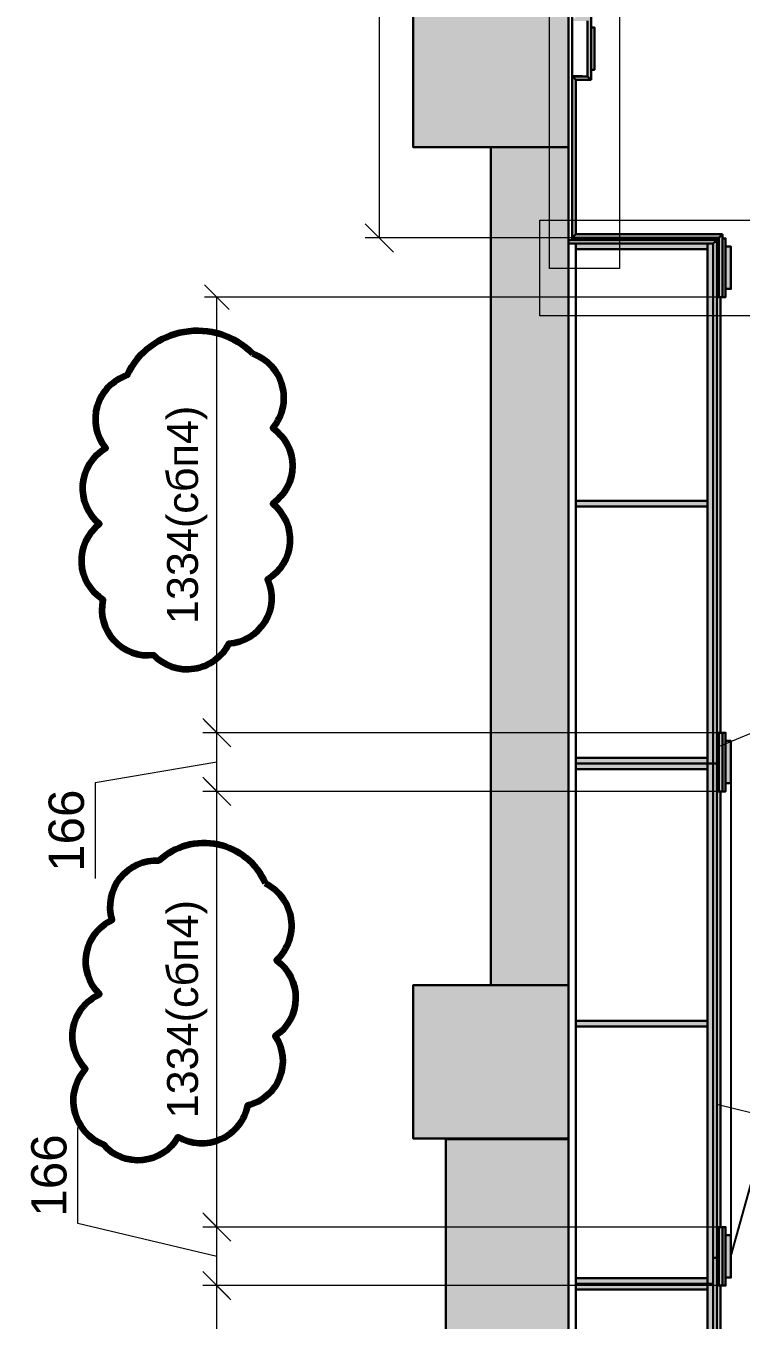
# Paper-space layout 'план по карнизу' of a CAD drawing. Header units: millimetres. Extents: x 1657 to 2067, y 101 to 384.
# Drawn here: x 1736.6 to 1777.1, y 210.7 to 284 of the extents above; entities that cross this region are included whole.
import ezdxf
from ezdxf import colors
from ezdxf.entities.mleader import LeaderData, LeaderLine
from ezdxf.math import Vec2, Vec3

# ---------------------------------------------------------------- set-up
doc = ezdxf.new("R2010")
doc.units = ezdxf.units.MM
doc.layers.get('DEFPOINTS').update_dxf_attribs({"color": 106, "lineweight": 5})
for name, color, linetype, lineweight in [('A-Sect', 73, 'Continuous', 25), ('коррекция от 2013.04.17', 5, 'Continuous', 100), ('Линии Размерные и Текст', 1, 'Continuous', 5), ('толстая', 7, 'Continuous', 30)]:
    doc.layers.add(name, color=color, linetype=linetype, lineweight=lineweight)
doc.styles.get("Standard").update_dxf_attribs({"font": 'arial.ttf'})
doc.dimstyles.get("Standard").update_dxf_attribs({"dimscale": 0, "dimtxt": 2.5, "dimasz": 2, "dimexe": 1, "dimexo": 0, "dimgap": 0.75, "dimtad": 1, "dimdsep": 46, "dimtxsty": 'Standard', "dimblk": 'OBLIQUE', "dimcen": 1.5, "dimclrd": 256, "dimclre": 256, "dimclrt": 7, "dimazin": 0, "dimtfac": 1, "dimtmove": 1, "dimatfit": 3, "dimfxl": 1, "dimtolj": 1, "dimtzin": 0, "dimlwd": 5, "dimlwe": 5, "dimarcsym": 0})

# ---------------------------------------------------------------- blocks, each defined once
blk = doc.blocks.new('_OBLIQUE')
at = {"color": 0, "linetype": 'ByBlock'}
blk.add_line((-0.5, -0.5), (0.5, 0.5), dxfattribs=at)
blk = doc.blocks.new('*D22')
at = {"layer": 'DEFPOINTS', "color": 0, "transparency": 16777216}
for p in [(1747.455, 212.635), (1775.687, 212.635), (1775.767, 187.951)]:
    blk.add_point(p, dxfattribs=at)
at = {"layer": 'Линии Размерные и Текст', "lineweight": 5, "transparency": 16777216}
for p, q in [((1775.687, 212.635), (1746.755, 212.635)), ((1747.455, 187.951), (1747.455, 212.635)), ((1775.767, 187.951), (1746.755, 187.951))]:
    blk.add_line(p, q, dxfattribs=at)
at = {"layer": 'Линии Размерные и Текст', "lineweight": 5, "transparency": 16777216, "xscale": 1.4, "yscale": 1.4, "zscale": 1.4}
for p, rotation in [((1747.455, 212.635), 90), ((1747.455, 187.951), 270)]:
    blk.add_blockref('_OBLIQUE', p, dxfattribs=dict(at, rotation=rotation))
at = {"layer": 'Линии Размерные и Текст', "color": 7, "transparency": 16777216, "insert": (1745.777, 200.293), "char_height": 1.75, "attachment_point": 5, "rotation": 90}
blk.add_mtext('\\A1;1334(сбп4)', dxfattribs=at)
blk = doc.blocks.new('*D23')
at = {"layer": 'DEFPOINTS', "color": 0, "transparency": 16777216}
for p in [(1747.455, 215.955), (1775.688, 215.955), (1775.687, 212.635)]:
    blk.add_point(p, dxfattribs=at)
at = {"layer": 'Линии Размерные и Текст', "lineweight": 5, "transparency": 16777216}
for p, q in [((1739.578, 216.161), (1739.578, 221.591)), ((1747.455, 214.295), (1739.578, 216.161)), ((1775.688, 215.955), (1746.655, 215.955)), ((1747.455, 212.635), (1747.455, 215.955)), ((1775.687, 212.635), (1746.655, 212.635))]:
    blk.add_line(p, q, dxfattribs=at)
at = {"layer": 'Линии Размерные и Текст', "lineweight": 5, "transparency": 16777216, "xscale": 1.6, "yscale": 1.6, "zscale": 1.6}
for p, rotation in [((1747.455, 215.955), 90), ((1747.455, 212.635), 270)]:
    blk.add_blockref('_OBLIQUE', p, dxfattribs=dict(at, rotation=rotation))
at = {"layer": 'Линии Размерные и Текст', "color": 7, "transparency": 16777216, "insert": (1737.957, 218.876), "char_height": 2, "attachment_point": 5, "rotation": 90}
blk.add_mtext('\\A1;166', dxfattribs=at)
blk = doc.blocks.new('*D24')
at = {"layer": 'DEFPOINTS', "color": 0, "transparency": 16777216}
for p in [(1747.455, 240.638), (1775.688, 240.638), (1775.688, 215.955)]:
    blk.add_point(p, dxfattribs=at)
at = {"layer": 'Линии Размерные и Текст', "lineweight": 5, "transparency": 16777216}
for p, q in [((1775.688, 240.638), (1746.755, 240.638)), ((1747.455, 215.955), (1747.455, 240.638)), ((1775.688, 215.955), (1746.755, 215.955))]:
    blk.add_line(p, q, dxfattribs=at)
at = {"layer": 'Линии Размерные и Текст', "lineweight": 5, "transparency": 16777216, "xscale": 1.4, "yscale": 1.4, "zscale": 1.4}
for p, rotation in [((1747.455, 240.638), 90), ((1747.455, 215.955), 270)]:
    blk.add_blockref('_OBLIQUE', p, dxfattribs=dict(at, rotation=rotation))
at = {"layer": 'Линии Размерные и Текст', "color": 7, "transparency": 16777216, "insert": (1745.777, 228.296), "char_height": 1.75, "attachment_point": 5, "rotation": 90}
blk.add_mtext('\\A1;1334(сбп4)', dxfattribs=at)
blk = doc.blocks.new('*D25')
at = {"layer": 'DEFPOINTS', "color": 0, "transparency": 16777216}
for p in [(1747.455, 243.958), (1775.688, 243.958), (1775.688, 240.638)]:
    blk.add_point(p, dxfattribs=at)
at = {"layer": 'Линии Размерные и Текст', "lineweight": 5, "transparency": 16777216}
for p, q in [((1775.688, 243.958), (1746.655, 243.958)), ((1747.455, 240.638), (1747.455, 243.958)), ((1747.455, 242.298), (1740.565, 241.122)), ((1740.565, 241.122), (1740.565, 235.693)), ((1775.688, 240.638), (1746.655, 240.638))]:
    blk.add_line(p, q, dxfattribs=at)
at = {"layer": 'Линии Размерные и Текст', "lineweight": 5, "transparency": 16777216, "xscale": 1.6, "yscale": 1.6, "zscale": 1.6}
for p, rotation in [((1747.455, 243.958), 90), ((1747.455, 240.638), 270)]:
    blk.add_blockref('_OBLIQUE', p, dxfattribs=dict(at, rotation=rotation))
at = {"layer": 'Линии Размерные и Текст', "color": 7, "transparency": 16777216, "insert": (1738.944, 238.408), "char_height": 2, "attachment_point": 5, "rotation": 90}
blk.add_mtext('\\A1;166', dxfattribs=at)
blk = doc.blocks.new('*D26')
at = {"layer": 'DEFPOINTS', "color": 0, "transparency": 16777216}
for p in [(1747.455, 268.642), (1775.687, 268.642), (1775.688, 243.958)]:
    blk.add_point(p, dxfattribs=at)
at = {"layer": 'Линии Размерные и Текст', "lineweight": 5, "transparency": 16777216}
for p, q in [((1775.687, 268.642), (1746.755, 268.642)), ((1747.455, 243.958), (1747.455, 268.642)), ((1775.688, 243.958), (1746.755, 243.958))]:
    blk.add_line(p, q, dxfattribs=at)
at = {"layer": 'Линии Размерные и Текст', "lineweight": 5, "transparency": 16777216, "xscale": 1.4, "yscale": 1.4, "zscale": 1.4}
for p, rotation in [((1747.455, 268.642), 90), ((1747.455, 243.958), 270)]:
    blk.add_blockref('_OBLIQUE', p, dxfattribs=dict(at, rotation=rotation))
at = {"layer": 'Линии Размерные и Текст', "color": 7, "transparency": 16777216, "insert": (1745.777, 256.3), "char_height": 1.75, "attachment_point": 5, "rotation": 90}
blk.add_mtext('\\A1;1334(сбп4)', dxfattribs=at)
blk = doc.blocks.new('*D27')
at = {"layer": 'DEFPOINTS', "color": 0, "transparency": 16777216}
for p in [(1756.662, 332.5), (1767.784, 332.5), (1767.577, 271.994)]:
    blk.add_point(p, dxfattribs=at)
at = {"layer": 'Линии Размерные и Текст', "lineweight": 5, "transparency": 16777216}
for p, q in [((1767.784, 332.5), (1755.862, 332.5)), ((1756.662, 271.994), (1756.662, 332.5)), ((1767.577, 271.994), (1755.862, 271.994))]:
    blk.add_line(p, q, dxfattribs=at)
at = {"layer": 'Линии Размерные и Текст', "lineweight": 5, "transparency": 16777216, "xscale": 1.6, "yscale": 1.6, "zscale": 1.6}
for p, rotation in [((1756.662, 332.5), 90), ((1756.662, 271.994), 270)]:
    blk.add_blockref('_OBLIQUE', p, dxfattribs=dict(at, rotation=rotation))
at = {"layer": 'Линии Размерные и Текст', "color": 7, "transparency": 16777216, "insert": (1754.751, 302.147), "char_height": 2, "attachment_point": 5, "rotation": 90}
blk.add_mtext('\\A1;3025(+мп)', dxfattribs=at)
blk = doc.blocks.new('*U33')
at = {"layer": 'Линии Размерные и Текст'}
h = blk.add_hatch(color=190, dxfattribs=at)
h.dxf.hatch_style = 1
h.paths.add_polyline_path([(755.2, 12327), (755.2, 12141), (3063.2, 12141), (3063.2, 12700), (2902.2, 12700), (2902.2, 12327)])
h.paths.add_polyline_path([(3063.2, 12700), (3063.2, 12495), (7313.2, 12495), (7313.2, 10912), (10455.2, 10912), (10455.2, 7399), (10021.2, 7399), (10021.2, 2903), (12174.2, 2903), (12174.2, 1592.8), (12180.2, 1586.8), (12174.2, 1586.8), (12174.2, -265), (8408.6, -265), (8408.6, -613), (12519.2, -613), (12519.2, 3108), (10226.2, 3108), (10226.2, 7194), (10779.2, 7194), (10779.2, 11117), (7518.2, 11117), (7518.2, 12700)])
h = blk.add_hatch(color=190, dxfattribs=at)
h.dxf.hatch_style = 1
h.paths.add_polyline_path([(5880.4, 194.5), (5880.4, 179.5), (6000.4, 179.5), (6000.4, 194.5)])
h.paths.add_polyline_path([(5857.4, 179.5), (5857.4, 170.9), (6023.4, 170.9), (6023.4, 179.5)])
h.paths.add_polyline_path([(5857.4, 170.9), (5845.4, 170.9), (5855.8, 160.5), (6023.4, 160.5), (6023.4, 170.9)])
h.paths.add_polyline_path([(5855.8, 160.5), (5861.8, 154.5), (6023.4, 154.5), (6023.4, 160.5)])
h = blk.add_hatch(color=190, dxfattribs=at)
h.dxf.hatch_style = 1
h.paths.add_polyline_path([(7280.6, 194.5), (7280.6, 179.5), (7400.6, 179.5), (7400.6, 194.5)])
h.paths.add_polyline_path([(7257.6, 179.5), (7257.6, 171), (7423.6, 171), (7423.6, 179.5)])
h.paths.add_polyline_path([(7257.6, 171), (7257.6, 160.5), (7423.6, 160.5), (7423.6, 171)])
h.paths.add_polyline_path([(7257.6, 160.5), (7257.6, 154.5), (7423.6, 154.5), (7423.6, 160.5)])
h = blk.add_hatch(color=190, dxfattribs=at)
h.dxf.hatch_style = 1
h.paths.add_polyline_path([(8680.8, 194.5), (8680.8, 179.5), (8800.8, 179.5), (8800.8, 194.5)])
h.paths.add_polyline_path([(8657.8, 179.5), (8657.8, 171), (8823.8, 171), (8823.8, 179.5)])
h.paths.add_polyline_path([(8657.8, 171), (8657.8, 160.5), (8823.8, 160.5), (8823.8, 171)])
h.paths.add_polyline_path([(8657.8, 160.5), (8657.8, 154.5), (8823.8, 154.5), (8823.8, 160.5)])
h = blk.add_hatch(color=190, dxfattribs=at)
h.dxf.hatch_style = 1
h.paths.add_polyline_path([(5855.8, 160.5), (5855.8, -255), (5861.9, -255), (5861.9, 154.5)])
h.paths.add_polyline_path([(5845.4, 170.9), (5845.4, -244.6), (5855.8, -255), (5855.8, -255), (5855.8, 160.5)])
h.paths.add_polyline_path([(5871.9, 128.5), (5871.9, -245), (5887.9, -245), (5887.9, 128.5)])
h = blk.add_hatch(color=190, dxfattribs=at)
h.dxf.hatch_style = 1
h.paths.add_polyline_path([(6023.4, 164.9), (6023.4, 154.5), (7257.6, 154.5), (7257.6, 164.9)])
h = blk.add_hatch(color=190, dxfattribs=at)
h.dxf.hatch_style = 1
h.paths.add_polyline_path([(7423.6, 164.9), (7423.6, 154.5), (8657.8, 154.5), (8657.8, 164.9)])
h = blk.add_hatch(color=190, dxfattribs=at)
h.dxf.hatch_style = 1
h.paths.add_polyline_path([(8823.8, 164.9), (8823.8, 154.5), (10058, 154.5), (10058, 164.9)])
h = blk.add_hatch(color=190, dxfattribs=at)
h.dxf.hatch_style = 1
h.paths.add_polyline_path([(6600.5, 128.5), (6600.5, -245), (6616.5, -245), (6616.5, 128.5)])
h.paths.add_polyline_path([(5871.9, 144.5), (5871.9, 128.5), (5887.9, 128.5), (6600.5, 128.5), (6616.5, 128.5), (7329.1, 128.5), (7345.1, 128.5), (7345.1, 144.5)])
h = blk.add_hatch(color=190, dxfattribs=at)
h.dxf.hatch_style = 1
h.paths.add_polyline_path([(7329.1, 128.5), (7329.1, -245), (7345.1, -245), (7345.1, 128.5)])
h.paths.add_polyline_path([(7345.1, 128.5), (7345.1, -245), (7361.1, -245), (7361.1, 128.5)])
h.paths.add_polyline_path([(7345.1, 144.5), (7345.1, 128.5), (7361.1, 128.5), (8073.7, 128.5), (8089.7, 128.5), (8802.3, 128.5), (8818.3, 128.5), (8818.3, 144.5)])
h = blk.add_hatch(color=190, dxfattribs=at)
h.dxf.hatch_style = 1
h.paths.add_polyline_path([(8073.7, 128.5), (8073.7, -245), (8089.7, -245), (8089.7, 128.5)])
h = blk.add_hatch(color=190, dxfattribs=at)
h.dxf.hatch_style = 1
h.paths.add_polyline_path([(8802.3, 128.5), (8802.3, -245), (8818.3, -245), (8818.3, 128.5)])
h.paths.add_polyline_path([(8818.3, 128.5), (8818.3, -245), (8834.3, -245), (8834.3, 128.5)])
h = blk.add_hatch(color=190, dxfattribs=at)
h.dxf.hatch_style = 1
h.paths.add_polyline_path([(8818.3, 144.5), (8818.3, 128.5), (8834.3, 128.5), (9546.9, 128.5), (9546.9, -245), (9562.9, -245), (9562.9, 128.5), (10275.5, 128.5), (10291.5, 128.5), (10291.5, 144.5)])
h = blk.add_hatch(color=190, dxfattribs=at)
h.dxf.hatch_style = 1
h.paths.add_polyline_path([(5408.5, -244.6), (5398.2, -255), (5855.8, -255), (5845.4, -244.6), (5845.4, -244.6)])
h.paths.add_polyline_path([(5398.2, -211.4), (5398.2, -255), (5408.5, -244.6), (5408.5, -201)])
h.paths.add_polyline_path([(5230.5, -201), (5240.9, -211.4), (5398.2, -211.4), (5408.5, -201)])
h.paths.add_polyline_path([(5259.5, -192), (5259.5, -201), (5379.5, -201), (5379.5, -192)])
h.paths.add_polyline_path([(5230.5, -201), (5230.5, -244.6), (5240.9, -255), (5241, -255), (5241, -211.4)])
h = blk.add_hatch(color=190, dxfattribs=at)
h.dxf.hatch_style = 1
h.paths.add_polyline_path([(5164.2, -265), (5164.2, -705), (5599.2, -705), (5599.2, -265), (5398.1, -265)])
h = blk.add_hatch(color=190, dxfattribs=at)
h.dxf.hatch_style = 1
h.paths.add_polyline_path([(5599.2, -265), (5599.2, -485), (7972.2, -485), (7972.2, -265)])
h = blk.add_hatch(color=190, dxfattribs=at)
h.dxf.hatch_style = 1
h.paths.add_polyline_path([(7972.2, -265), (7972.2, -705), (8407.2, -705), (8407.2, -265)])
at = {"layer": 'толстая'}
for p, q in [((5845.4, -244.6), (5845.4, 170.9)), ((5845.4, 170.9), (5865.8, 150.5)), ((6023.4, 170.9), (5845.4, 170.9)), ((5855.8, 160.5), (6023.4, 160.5)), ((5855.8, 160.5), (5855.8, -255)), ((5861.8, 154.5), (11754.6, 154.5)), ((5861.9, 154.5), (5861.9, -265)), ((5865.8, 150.5), (5865.9, 150.5)), ((5871.9, 144.5), (5865.9, 150.5)), ((6023.4, 154.5), (6023.4, 170.9)), ((6023.4, 154.5), (6023.4, 164.9)), ((6023.4, 164.9), (7257.6, 164.9)), ((7257.6, 171), (7257.6, 154.5)), ((7423.6, 171), (7257.6, 171)), ((7257.6, 160.5), (7423.6, 160.5)), ((7345.1, 144.5), (7345.1, 154.5)), ((7423.6, 154.5), (7423.6, 171)), ((7423.6, 164.9), (8657.8, 164.9)), ((8657.8, 171), (8657.8, 154.5)), ((8823.8, 171), (8657.8, 171)), ((8657.8, 164.9), (8657.8, 154.5)), ((8657.8, 160.5), (8823.8, 160.5)), ((8657.8, 154.5), (8823.8, 154.5)), ((8745.2, 144.5), (8745.2, 154.5)), ((8823.8, 154.5), (8823.8, 171)), ((8823.8, 164.9), (8823.8, 154.5)), ((10058, 164.9), (8823.8, 164.9)), ((6023.4, 144.5), (5871.9, 144.5)), ((5871.9, 144.5), (5871.9, 144.5)), ((5871.9, 144.5), (7345.1, 144.5)), ((7257.6, 144.5), (6023.4, 144.5)), ((6023.4, 144.5), (7257.6, 144.5)), ((7345.1, 144.5), (8818.3, 144.5)), ((8657.8, 144.5), (7423.6, 144.5)), ((8818.3, 144.5), (10291.5, 144.5)), ((8823.8, 144.5), (10058, 144.5)), ((5230.5, -201), (5408.5, -201)), ((5240.9, -211.4), (5398.2, -211.4)), ((5408.5, -201), (5398.2, -211.4)), ((2301.1, -255), (5861.9, -255)), ((5398.1, -225.6), (5398.1, -255)), ((5408.5, -244.6), (5398.2, -255)), ((5845.4, -244.6), (5408.5, -244.6)), ((5855.8, -255), (5845.4, -244.6)), ((5855.8, -255), (5845.4, -244.6)), ((5388.2, -265), (5388.1, -265)), ((5388.1, -265), (5398.1, -265)), ((5388.2, -265), (5388.2, -265)), ((5398.1, -265), (5398.1, -265)), ((5398.1, -265), (5865.9, -265))]:
    blk.add_line(p, q, dxfattribs=at)
for points in [[(3063.2, 12495), (7313.2, 12495), (7313.2, 10912), (10455.2, 10912), (10455.2, 7399), (10021.2, 7399), (10021.2, 2903), (12174.2, 2903), (12174.2, -265), (8408.6, -265), (8408.6, -613), (12519.2, -613), (12519.2, 3108), (10226.2, 3108), (10226.2, 7194), (10779.2, 7194), (10779.2, 11117), (7518.2, 11117), (7518.2, 12700), (3063.2, 12700)], [(5855.8, -265), (5855.8, -265), (5388.2, -265), (5388.2, -265)], [(7972.2, -265), (7972.2, -485), (5599.2, -485), (5599.2, -265)]]:
    blk.add_lwpolyline(points, close=True, dxfattribs=at)
for points in [[(10226.2, 7194), (10226.2, 4286), (10226.2, 3108), (12519.2, 3108), (12519.2, -613), (8407.2, -613)], [(12174.2, -265), (8407.2, -265), (7972.2, -265), (5871.9, -265), (5871.9, -245), (5887.9, -245), (5887.9, 128.5), (6600.5, 128.5), (6600.5, -245), (6616.5, -245), (6616.5, 128.5), (7329.1, 128.5), (7329.1, -245), (7345.1, -245), (7361.1, -245), (7361.1, 128.5), (8073.7, 128.5), (8073.7, -245), (8089.7, -245), (8089.7, 128.5), (8802.3, 128.5), (8802.3, -245), (8818.3, -245), (8834.3, -245), (8834.3, 128.5), (9546.9, 128.5)], [(5880.4, 194.5), (5880.4, 194.5)], [(5880.4, 179.5), (5880.4, 194.5), (6000.4, 194.5), (6000.4, 179.5)], [(6000.4, 194.5), (6000.4, 194.5)], [(7280.6, 179.5), (7280.6, 194.5), (7400.6, 194.5), (7400.6, 179.5)], [(7280.6, 194.5), (7280.6, 194.5)], [(7400.6, 194.5), (7400.6, 194.5)], [(8680.8, 179.5), (8680.8, 194.5), (8800.8, 194.5), (8800.8, 179.5)], [(8680.8, 194.5), (8680.8, 194.5)], [(8800.8, 194.5), (8800.8, 194.5)], [(5857.4, 179.5), (5857.4, 179.5)], [(5857.4, 170.9), (5857.4, 179.5), (6023.4, 179.5), (6023.4, 170.9)], [(6023.4, 179.5), (6023.4, 179.5)], [(7257.6, 171), (7257.6, 179.5), (7423.6, 179.5), (7423.6, 171)], [(7257.6, 179.5), (7257.6, 179.5)], [(7423.6, 179.5), (7423.6, 179.5)], [(8657.8, 171), (8657.8, 179.5), (8823.8, 179.5), (8823.8, 171)], [(8657.8, 179.5), (8657.8, 179.5)], [(8823.8, 179.5), (8823.8, 179.5)], [(5871.9, 128.5), (5871.9, 144.5), (5871.9, 144.5), (5871.9, -245), (5871.9, -245), (5871.9, 128.5), (5887.9, 128.5)], [(6012.9, 144.5), (6012.9, 144.5)], [(6023.4, 144.5), (7257.6, 144.5), (7423.6, 144.5)], [(6600.5, 128.5), (6616.5, 128.5)], [(7329.1, 128.5), (7345.1, 128.5), (7361.1, 128.5)], [(7345.1, -245), (7345.1, 128.5), (7345.1, 144.5)], [(8657.8, 144.5), (7423.6, 144.5), (7423.6, 144.5), (8657.8, 144.5)], [(8073.7, 128.5), (8089.7, 128.5)], [(8802.3, 128.5), (8818.3, 128.5), (8834.3, 128.5)], [(8818.3, -245), (8818.3, 128.5), (8818.3, 144.5)], [(8823.8, 144.5), (10058, 144.5)], [(5259.5, -192), (5259.5, -192)], [(5259.5, -201), (5259.5, -192), (5379.5, -192), (5379.5, -201)], [(5379.5, -192), (5379.5, -192)], [(5398.2, -255), (5408.5, -244.6), (5408.5, -201)], [(5398.2, -255), (5398.2, -211.4)], [(5887.9, -245), (6600.5, -245)], [(6616.5, -245), (7329.1, -245)], [(7361.1, -245), (8073.7, -245)], [(8089.7, -245), (8802.3, -245)], [(8834.3, -245), (9546.9, -245)], [(2311.2, -265), (2311.2, -705), (2756.2, -705), (2756.2, -265), (5164.2, -265), (5398.1, -265)], [(5164.2, -265), (5164.2, -705), (5599.2, -705), (5599.2, -265)], [(5388.1, -265), (5388.1, -265), (5388.1, -265)], [(7972.2, -265), (7972.2, -705), (8407.2, -705), (8407.2, -265)], [(5599.2, -485), (7972.2, -485)]]:
    blk.add_lwpolyline(points, dxfattribs=at)
blk = doc.blocks.new('_None')

psp = doc.layouts.new('план по карнизу')

# ---------------------------------------------------------------- linework, layer by layer
at = {"layer": 'коррекция от 2013.04.17'}
for points in [[(1749.4741, 265.4451, -0.5205671), (1750.6194, 261.2243, -0.5205671), (1750.6194, 261.2243, -0.5205671), (1750.6194, 256.932, -0.5205671), (1750.6194, 256.932, -0.5205671), (1750.3331, 252.6397, -0.5205671), (1750.3331, 252.6397, -0.5205671), (1748.1142, 248.9913, -0.5205671), (1748.1142, 248.9913, -0.5205671), (1743.8912, 248.3474, -0.5205671), (1743.8912, 248.3474, -0.5205671), (1741.0281, 251.4951, -0.5205671), (1741.0281, 251.4951, -0.5205671), (1740.8134, 255.7874, -0.5205671), (1740.8134, 255.7874, -0.5205671), (1741.1713, 260.0797, -0.5205671), (1741.1713, 260.0797, -0.5205671), (1742.3881, 264.2289, -0.5205671), (1742.3881, 264.2289, -0.5205671)], [(1750.1915, 235.434, -0.5205671), (1750.8357, 231.0701, -0.5205671), (1750.8357, 231.0701, -0.5205671), (1750.7641, 226.7778, -0.5205671), (1750.7641, 226.7778, -0.5205671), (1749.1894, 222.8432, -0.5205671), (1749.1894, 222.8432, -0.5205671), (1745.2527, 221.0548, -0.5205671), (1745.2527, 221.0548, -0.5205671), (1741.0297, 220.6255, -0.5205671), (1741.0297, 220.6255, -0.5205671), (1740.0277, 224.9178, -0.5205671), (1740.0277, 224.9178, -0.5205671), (1740.815, 229.1386, -0.5205671), (1740.815, 229.1386, -0.5205671), (1741.5308, 233.3594, -0.5205671), (1741.5308, 233.3594, -0.5205671), (1744.1791, 236.7217, -0.5205671), (1744.1791, 236.7217, -0.5205671)]]:
    psp.add_lwpolyline(points, format="xyb", close=True, dxfattribs=at)
at = {"layer": 'Линии Размерные и Текст'}
for p, q in [((1816.6994, 260.3957), (1775.9586, 243.1908)), ((1797.091, 217.6016), (1775.8418, 222.8816))]:
    psp.add_line(p, q, dxfattribs=at)
for points in [[(1766.2849, 333.1959), (1770.258, 333.1959), (1770.258, 270.2523), (1766.2849, 270.2523)], [(1765.7515, 272.9981), (1777.7209, 272.9981), (1777.7209, 267.5699), (1765.7515, 267.5699)]]:
    psp.add_lwpolyline(points, close=True, dxfattribs=at)

# ---------------------------------------------------------------- block references
at = {"layer": 'A-Sect', "color": 73, "linetype": 'Continuous', "lineweight": 25, "xscale": 0.02, "yscale": 0.02, "zscale": 0.02, "rotation": 270}
psp.add_blockref('*U33', (1772.6757, 389.1105), dxfattribs=at)

# ---------------------------------------------------------------- dimensions: what is measured, and where the dimension line sits
at = {"layer": 'Линии Размерные и Текст'}
dim = psp.add_linear_dim(base=(1756.6617, 332.4996), p1=(1767.5765, 271.994), p2=(1767.7845, 332.4996), angle=270, text='<>(+мп)', dimstyle='Standard', override={"dimscale": 0.8, "dimdec": 0, "dimlfac": 50, "dimpost": '<>', "dimtmove": 1}, dxfattribs=at)
dim.commit()
dim.dimension.update_dxf_attribs({"geometry": '*D27', "text_midpoint": (1756.6617, 302.1465), "dimtype": 160})
for base, p1, p2, picture, middle in [((1747.4547, 268.642), (1775.6877, 243.9583), (1775.6865, 268.642), '*D26', (1745.7766, 256.3001)), ((1747.4547, 240.6383), (1775.6877, 215.9546), (1775.6877, 240.6383), '*D24', (1745.7766, 228.2964)), ((1747.4547, 212.6346), (1775.7665, 187.9509), (1775.6872, 212.6346), '*D22', (1745.7766, 200.2928))]:
    dim = psp.add_linear_dim(base=base, p1=p1, p2=p2, angle=90, text='1334(сбп4)', dimstyle='Standard', override={"dimscale": 0.7, "dimdec": 0, "dimlfac": 50, "dimpost": '<>'}, dxfattribs=at)
    dim.commit()
    dim.dimension.update_dxf_attribs({"geometry": picture, "text_midpoint": middle})
for base, p1, p2, picture, middle in [((1747.4547, 243.9583), (1775.6877, 240.6383), (1775.6877, 243.9583), '*D25', (1740.5652, 240.5223)), ((1747.4547, 215.9546), (1775.6872, 212.6346), (1775.6877, 215.9546), '*D23', (1739.5777, 216.7615))]:
    dim = psp.add_linear_dim(base=base, p1=p1, p2=p2, angle=90, dimstyle='Standard', override={"dimscale": 0.8, "dimdec": 0, "dimlfac": 50, "dimpost": '<>'}, dxfattribs=at)
    dim.commit()
    dim.dimension.update_dxf_attribs({"geometry": picture, "text_midpoint": middle, "dimtype": 160})

# ---------------------------------------------------------------- leaders
ml = psp.add_multileader_mtext('Standard', dxfattribs=at)
ml.set_content('IV(90%%D)', color=256)
ml.set_leader_properties()
ml.set_arrow_properties(name='NONE')
ml.build(insert=Vec2(0, 0))
ml.multileader.update_dxf_attribs({"text_right_attachment_type": 6, "dogleg_length": 0.36})
ctx = ml.context
ctx.base_point, ctx.plane_origin = Vec3(1783.7838, 239.0506), Vec3(1762.753, 256.373)
ctx.right_attachment = 6
notes = []
notes.append((ctx, [(0, (1, 1, 0), (1783.4238, 239.0506), (1, 0), 0.36, [(0, [(1776.5657, 242.2983), (1776.5657, 214.2946)], 0, [])])]))
ctx.mtext.insert, ctx.mtext.flow_direction = Vec3(1785.7838, 241.6386), 5
for ctx, leaders in notes:
    for number, flags, end, landing, length, lines in leaders:
        leader = LeaderData()
        leader.index, (leader.has_last_leader_line, leader.has_dogleg_vector, leader.attachment_direction) = number, flags
        leader.last_leader_point, leader.dogleg_vector, leader.dogleg_length = Vec3(end), Vec3(landing), length
        for number, points, colour, breaks in lines:
            line = LeaderLine()
            line.index, line.vertices, line.color, line.breaks = number, Vec3.list(points), colors.encode_raw_color(colour), breaks
            leader.lines.append(line)
        ctx.leaders.append(leader)

doc.saveas('drawing.dxf')
